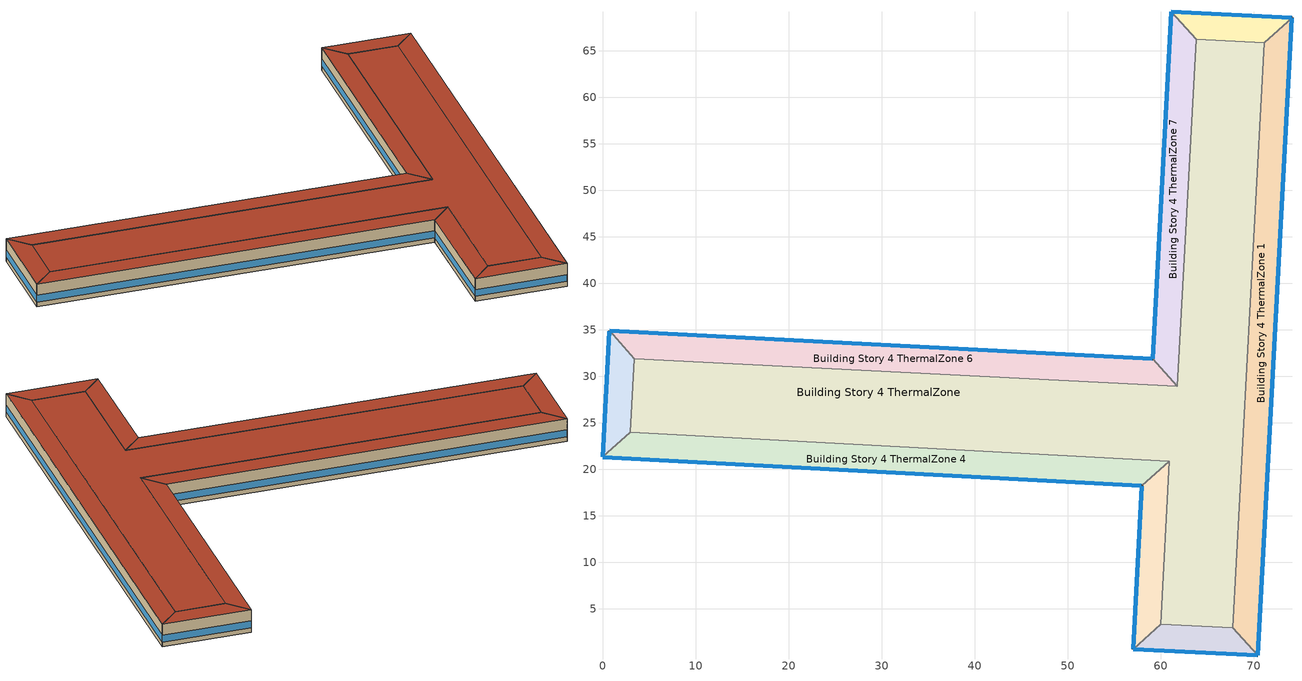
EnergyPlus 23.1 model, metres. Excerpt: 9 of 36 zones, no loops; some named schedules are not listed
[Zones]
Building Story 4 ThermalZone
 floor adiabatic (Typical Interior Ceiling): 71.13,65.85 67.74,2.97 59.99,3.35 60.92,20.89 2.98,23.99 3.43,31.9 61.79,28.9 63.8,66.22 z10.8
 wall adiabatic (Typical Interior Wall): 67.74,2.97 71.13,65.85 63.8,66.22 61.79,28.9 3.43,31.9 2.98,23.99 60.92,20.89 59.99,3.35 67.74,2.97 z10.8:14.4
 roof outside (Typical IEAD Roof - Highly Reflective R-25.64): 63.8,66.22 61.79,28.9 3.43,31.9 2.98,23.99 60.92,20.89 59.99,3.35 67.74,2.97 71.13,65.85 z14.4
Building Story 4 ThermalZone 1
 floor adiabatic (Typical Interior Ceiling): 74.1,68.52 70.42,0 67.74,2.97 71.13,65.85 z10.8
 wall outside (Typical Insulated Steel Framed Exterior Wall R-12.99): 70.42,0 74.1,68.52 z10.8:14.4
 wall adiabatic (Typical Interior Wall): 74.1,68.52 71.13,65.85 67.74,2.97 70.42,0 z10.8:14.4
 window (U 0.55 SHGC 0.25): 70.42,0.03 74.1,68.5 z11.56:12.64
 roof outside (Typical IEAD Roof - Highly Reflective R-25.64): 71.13,65.85 67.74,2.97 70.42,0 74.1,68.52 z14.4
Building Story 4 ThermalZone 2
 floor adiabatic (Typical Interior Ceiling): 70.42,0 57.02,0.67 59.99,3.35 67.74,2.97 z10.8
 wall outside (Typical Insulated Steel Framed Exterior Wall R-12.99): 57.02,0.67 70.42,0 z10.8:14.4
 wall adiabatic (Typical Interior Wall): 70.42,0 67.74,2.97 59.99,3.35 57.02,0.67 z10.8:14.4
 window (U 0.55 SHGC 0.25): 57.05,0.67 70.4,0 z11.56:12.65
 roof outside (Typical IEAD Roof - Highly Reflective R-25.64): 67.74,2.97 59.99,3.35 57.02,0.67 70.42,0 z14.4
Building Story 4 ThermalZone 3
 floor adiabatic (Typical Interior Ceiling): 57.02,0.67 57.94,18.21 60.92,20.89 59.99,3.35 z10.8
 wall outside (Typical Insulated Steel Framed Exterior Wall R-12.99): 57.94,18.21 57.02,0.67 z10.8:14.4
 wall adiabatic (Typical Interior Wall): 57.02,0.67 59.99,3.35 60.92,20.89 57.94,18.21 z10.8:14.4
 window (U 0.55 SHGC 0.25): 57.94,18.19 57.02,0.69 z11.56:12.65
 roof outside (Typical IEAD Roof - Highly Reflective R-25.64): 59.99,3.35 60.92,20.89 57.94,18.21 57.02,0.67 z14.4
Building Story 4 ThermalZone 4
 floor adiabatic (Typical Interior Ceiling): 57.94,18.21 0,21.32 2.98,23.99 60.92,20.89 z10.8
 wall outside (Typical Insulated Steel Framed Exterior Wall R-12.99): 0,21.32 57.94,18.21 z10.8:14.4
 wall adiabatic (Typical Interior Wall): 57.94,18.21 60.92,20.89 2.98,23.99 0,21.32 z10.8:14.4
 window (U 0.55 SHGC 0.25): 0.03,21.32 57.92,18.22 z11.56:12.64
 roof outside (Typical IEAD Roof - Highly Reflective R-25.64): 60.92,20.89 2.98,23.99 0,21.32 57.94,18.21 z14.4
Building Story 4 ThermalZone 5
 floor adiabatic (Typical Interior Ceiling): 0,21.32 0.75,34.87 3.43,31.9 2.98,23.99 z10.8
 wall outside (Typical Insulated Steel Framed Exterior Wall R-12.99): 0.75,34.87 0,21.32 z10.8:14.4
 wall adiabatic (Typical Interior Wall): 0,21.32 2.98,23.99 3.43,31.9 0.75,34.87 z10.8:14.4
 window (U 0.55 SHGC 0.25): 0.75,34.85 0,21.35 z11.56:12.65
 roof outside (Typical IEAD Roof - Highly Reflective R-25.64): 2.98,23.99 3.43,31.9 0.75,34.87 0,21.32 z14.4
Building Story 4 ThermalZone 6
 floor adiabatic (Typical Interior Ceiling): 0.75,34.87 59.12,31.87 61.79,28.9 3.43,31.9 z10.8
 wall outside (Typical Insulated Steel Framed Exterior Wall R-12.99): 59.12,31.87 0.75,34.87 z10.8:14.4
 wall adiabatic (Typical Interior Wall): 0.75,34.87 3.43,31.9 61.79,28.9 59.12,31.87 z10.8:14.4
 window (U 0.55 SHGC 0.25): 59.09,31.88 0.78,34.87 z11.56:12.64
 roof outside (Typical IEAD Roof - Highly Reflective R-25.64): 3.43,31.9 61.79,28.9 59.12,31.87 0.75,34.87 z14.4
Building Story 4 ThermalZone 7
 floor adiabatic (Typical Interior Ceiling): 59.12,31.87 61.13,69.19 63.8,66.22 61.79,28.9 z10.8
 wall outside (Typical Insulated Steel Framed Exterior Wall R-12.99): 61.13,69.19 59.12,31.87 z10.8:14.4
 wall adiabatic (Typical Interior Wall): 59.12,31.87 61.79,28.9 63.8,66.22 61.13,69.19 z10.8:14.4
 window (U 0.55 SHGC 0.25): 61.12,69.17 59.12,31.9 z11.56:12.64
 roof outside (Typical IEAD Roof - Highly Reflective R-25.64): 61.79,28.9 63.8,66.22 61.13,69.19 59.12,31.87 z14.4
Building Story 4 ThermalZone 8
 floor adiabatic (Typical Interior Ceiling): 61.13,69.19 74.1,68.52 71.13,65.85 63.8,66.22 z10.8
 wall outside (Typical Insulated Steel Framed Exterior Wall R-12.99): 74.1,68.52 61.13,69.19 z10.8:14.4
 wall adiabatic (Typical Interior Wall): 61.13,69.19 63.8,66.22 71.13,65.85 74.1,68.52 z10.8:14.4
 window (U 0.55 SHGC 0.25): 74.08,68.53 61.15,69.19 z11.56:12.65
 roof outside (Typical IEAD Roof - Highly Reflective R-25.64): 63.8,66.22 71.13,65.85 74.1,68.52 61.13,69.19 z14.4
[Building]
bld_24: Terrain=City
[Site:Location]
Jack Northrop Fld H_CA_USA: Latitude {deg}=41.3137; Longitude {deg}=-105.578; Time Zone {hr}=-8; Elevation {m}=21
[Site:GroundTemperature:FCfactorMethod]
18.8, 14.3, 13.6, 13.2, 13.3, 12.6, 15.3, 15.6, 17.7, 19.4, 19.7, 18.5
[Site:WaterMainsTemperature]
Calculation Method=Correlation; Annual Average Outdoor Air Temperature {C}=8.96667; Maximum Difference In Monthly Average Outdoor Air Temperatures {deltaC}=26.2
[SizingPeriod:DesignDay] Day of Month=21; Dry-Bulb Temperature Range Modifier Type=DefaultMultipliers; Humidity Condition Type=Wetbulb; Barometric Pressure {Pa}=98769; Rain Indicator=No; Snow Indicator=No; Daylight Saving Time Indicator=No; Begin Environment Reset Mode=FullResetAtBeginEnvironment
Name | Month | Day Type | Maximum Dry-Bulb Temperature {C} | Daily Dry-Bulb Temperature Range {deltaC} | Wetbulb or DewPoint at Maximum Dry-Bulb {C} | Wind Speed {m/s} | Wind Direction {deg} | Solar Model Indicator | ASHRAE Clear Sky Optical Depth for Beam Irradiance (taub) | ASHRAE Clear Sky Optical Depth for Diffuse Irradiance (taud) | Sky Clearness
Buffalo Niagara Intl Ap Ann Clg .4% Condns DB=>MWB 1 | 7 | SummerDesignDay | 30.3 | 9.3 | 21.8 | 5.7 | 240 | ASHRAETau | 0.462 | 2.001
Buffalo Niagara Intl Ap Ann Clg .4% Condns WB=>MDB 1 | 7 | SummerDesignDay | 27.8 | 9.3 | 23.8 | 5.7 | 240 | ASHRAETau | 0.462 | 2.001
Buffalo Niagara Intl Ap Ann Htg 99.6% Condns DB 1 | 1 | WinterDesignDay | -16.3 | 0 | -16.3 | 5.1 | 270 | ASHRAEClearSky |  |  | 0
[Material]
Name | Roughness | Thickness {m} | Conductivity {W/m-K} | Density {kg/m3} | Specific Heat {J/kg-K} | Thermal Absorptance | Solar Absorptance | Visible Absorptance
100mm Normalweight concrete floor | MediumRough | 0.1016 | 2.31045 | 2322 | 832.557 | 0.9 | 0.7 | 0.7
25mm Stucco | Smooth | 0.0254 | 0.72 | 1856 | 840 | 0.9 | 0.7 | 0.7
5/8 in. Gypsum Board | MediumSmooth | 0.0159 | 0.16 | 800 | 1090 | 0.9 | 0.7 | 0.7
G01 13mm gypsum board | Smooth | 0.0127 | 0.160031 | 800.001 | 1090.73 | 0.9 | 0.7 | 0.5
Metal Roof Surface | Smooth | 0.0008 | 45.28 | 7824 | 500 | 0.9 | 0.7 | 0.7
Roof Membrane - Highly Reflective | VeryRough | 0.0095 | 0.16 | 1121.29 | 1460 | 0.75 | 0.45 | 0.7
Std Wood 6inch 1; Std Wood 6inch 2 | MediumSmooth | 0.15 | 0.12 | 540 | 1210 | 0.9 | 0.7 | 0.7
[Material:NoMass] Roughness=Smooth; Thermal Absorptance=0.9; Solar Absorptance=0.7
Name | Thermal Resistance {m2-K/W} | Visible Absorptance
CP02 CARPET PAD | 0.21648 | 0.8
Typical Insulation R-10.81 | 1.90342 | 0.7
Typical Insulation R-24.52 | 4.31889 | 0.7
[WindowMaterial:Gas]
Gap_1_W_0_0032: Gas Type=Air; Thickness {m}=0.0032
[WindowMaterial:Glazing] Optical Data Type=SpectralAverage; Infrared Transmittance at Normal Incidence=0; Back Side Infrared Hemispherical Emissivity=0.84; Conductivity {W/m-K}=1; Dirt Correction Factor for Solar and Visible Transmittance=1; Solar Diffusing=No
Name | Thickness {m} | Solar Transmittance at Normal Incidence | Front Side Solar Reflectance at Normal Incidence | Back Side Solar Reflectance at Normal Incidence | Visible Transmittance at Normal Incidence | Front Side Visible Reflectance at Normal Incidence | Back Side Visible Reflectance at Normal Incidence | Front Side Infrared Hemispherical Emissivity
Glass_2022F_LayerAvg | 0.0039 | 0.355897 | 0.394095 | 0.265645 | 0.677694 | 0.042734 | 0.05547 | 0.046
Glass_2175_LayerAvg | 0.0086 | 0.167758 | 0.217606 | 0.437978 | 0.416044 | 0.078729 | 0.10654 | 0.84
[Construction]
InteriorFurnishings 1: Std Wood 6inch 1
InteriorFurnishings 2: Std Wood 6inch 2
Typical IEAD Roof - Highly Reflective R-25.64: Roof Membrane - Highly Reflective, Typical Insulation R-24.52, Metal Roof Surface
Typical Insulated Steel Framed Exterior Wall R-12.99: 25mm Stucco, 5/8 in. Gypsum Board, Typical Insulation R-10.81, 5/8 in. Gypsum Board
Typical Interior Ceiling: CP02 CARPET PAD, 100mm Normalweight concrete floor
Typical Interior Wall: G01 13mm gypsum board, G01 13mm gypsum board
U 0.55 SHGC 0.25: Glass_2175_LayerAvg, Gap_1_W_0_0032, Glass_2022F_LayerAvg
[Zone] Multiplier=1; Part of Total Floor Area=Yes
Building Story 4 ThermalZone; Building Story 4 ThermalZone 1; Building Story 4 ThermalZone 2; Building Story 4 ThermalZone 3; Building Story 4 ThermalZone 4; Building Story 4 ThermalZone 5; Building Story 4 ThermalZone 6; Building Story 4 ThermalZone 7; Building Story 4 ThermalZone 8
[Space] Space Type=Story Top Blended Space Type
Name | Zone
Building Story 4 Space | Building Story 4 ThermalZone
Building Story 4 Space 1 | Building Story 4 ThermalZone 1
Building Story 4 Space 2 | Building Story 4 ThermalZone 2
Building Story 4 Space 3 | Building Story 4 ThermalZone 3
Building Story 4 Space 4 | Building Story 4 ThermalZone 4
Building Story 4 Space 5 | Building Story 4 ThermalZone 5
Building Story 4 Space 6 | Building Story 4 ThermalZone 6
Building Story 4 Space 7 | Building Story 4 ThermalZone 7
Building Story 4 Space 8 | Building Story 4 ThermalZone 8
[SpaceList]
Story Top Blended Space Type: Building Story 4 Space 4, Building Story 4 Space, Building Story 4 Space 1, Building Story 4 Space 2, Building Story 4 Space 6, Building Story 4 Space 7, Building Story 4 Space 8, Building Story 4 Space 3, Building Story 4 Space 5
[InternalMass]
Name | Construction | Zone or ZoneList | Space or SpaceList | Surface Area {m2}
Building Story 4 Space 4 Office WholeBuilding - Lg Office A  - Story Top Mass; Building Story 4 Space 4 Office WholeBuilding - Lg Office C  - Story Top Mass | InteriorFurnishings 1 | Building Story 4 ThermalZone 4 | Building Story 4 Space 4 | 36.5251
Building Story 4 Space Office WholeBuilding - Lg Office A  - Story Top Mass; Building Story 4 Space Office WholeBuilding - Lg Office C  - Story Top Mass | InteriorFurnishings 1 | Building Story 4 ThermalZone | Building Story 4 Space | 208.414
Building Story 4 Space 1 Office WholeBuilding - Lg Office A  - Story Top Mass; Building Story 4 Space 1 Office WholeBuilding - Lg Office C  - Story Top Mass | InteriorFurnishings 1 | Building Story 4 ThermalZone 1 | Building Story 4 Space 1 | 41.4422
Building Story 4 Space 2 Office WholeBuilding - Lg Office A  - Story Top Mass; Building Story 4 Space 2 Office WholeBuilding - Lg Office C  - Story Top Mass | InteriorFurnishings 1 | Building Story 4 ThermalZone 2 | Building Story 4 Space 2 | 6.66757
Building Story 4 Space 6 Office WholeBuilding - Lg Office A  - Story Top Mass; Building Story 4 Space 6 Office WholeBuilding - Lg Office C  - Story Top Mass | InteriorFurnishings 1 | Building Story 4 ThermalZone 6 | Building Story 4 Space 6 | 36.8576
Building Story 4 Space 7 Office WholeBuilding - Lg Office A  - Story Top Mass; Building Story 4 Space 7 Office WholeBuilding - Lg Office C  - Story Top Mass | InteriorFurnishings 1 | Building Story 4 ThermalZone 7 | Building Story 4 Space 7 | 23.558
Building Story 4 Space 8 Office WholeBuilding - Lg Office A  - Story Top Mass; Building Story 4 Space 8 Office WholeBuilding - Lg Office C  - Story Top Mass | InteriorFurnishings 1 | Building Story 4 ThermalZone 8 | Building Story 4 Space 8 | 6.40173
Building Story 4 Space 3 Office WholeBuilding - Lg Office A  - Story Top Mass; Building Story 4 Space 3 Office WholeBuilding - Lg Office C  - Story Top Mass | InteriorFurnishings 1 | Building Story 4 ThermalZone 3 | Building Story 4 Space 3 | 11.0555
Building Story 4 Space 5 Office WholeBuilding - Lg Office A  - Story Top Mass; Building Story 4 Space 5 Office WholeBuilding - Lg Office C  - Story Top Mass | InteriorFurnishings 1 | Building Story 4 ThermalZone 5 | Building Story 4 Space 5 | 6.76804
Building Story 4 Space 4 Office WholeBuilding - Lg Office A end_a - Story Top Mass; Building Story 4 Space 4 Office WholeBuilding - Lg Office A end_b - Story Top Mass; Building Story 4 Space 4 Office WholeBuilding - Lg Office C end_a - Story Top Mass; Building Story 4 Space 4 Office WholeBuilding - Lg Office C end_b - Story Top Mass | InteriorFurnishings 1 | Building Story 4 ThermalZone 4 | Building Story 4 Space 4 | 4.04296
Building Story 4 Space Office WholeBuilding - Lg Office A end_a - Story Top Mass; Building Story 4 Space Office WholeBuilding - Lg Office A end_b - Story Top Mass; Building Story 4 Space Office WholeBuilding - Lg Office C end_a - Story Top Mass; Building Story 4 Space Office WholeBuilding - Lg Office C end_b - Story Top Mass | InteriorFurnishings 1 | Building Story 4 ThermalZone | Building Story 4 Space | 23.0693
Building Story 4 Space 1 Office WholeBuilding - Lg Office A end_a - Story Top Mass; Building Story 4 Space 1 Office WholeBuilding - Lg Office A end_b - Story Top Mass; Building Story 4 Space 1 Office WholeBuilding - Lg Office C end_a - Story Top Mass; Building Story 4 Space 1 Office WholeBuilding - Lg Office C end_b - Story Top Mass | InteriorFurnishings 1 | Building Story 4 ThermalZone 1 | Building Story 4 Space 1 | 4.58723
Building Story 4 Space 2 Office WholeBuilding - Lg Office A end_a - Story Top Mass; Building Story 4 Space 2 Office WholeBuilding - Lg Office A end_b - Story Top Mass; Building Story 4 Space 2 Office WholeBuilding - Lg Office C end_a - Story Top Mass; Building Story 4 Space 2 Office WholeBuilding - Lg Office C end_b - Story Top Mass | InteriorFurnishings 1 | Building Story 4 ThermalZone 2 | Building Story 4 Space 2 | 0.738032
Building Story 4 Space 6 Office WholeBuilding - Lg Office A end_a - Story Top Mass; Building Story 4 Space 6 Office WholeBuilding - Lg Office A end_b - Story Top Mass; Building Story 4 Space 6 Office WholeBuilding - Lg Office C end_a - Story Top Mass; Building Story 4 Space 6 Office WholeBuilding - Lg Office C end_b - Story Top Mass | InteriorFurnishings 1 | Building Story 4 ThermalZone 6 | Building Story 4 Space 6 | 4.07976
Building Story 4 Space 7 Office WholeBuilding - Lg Office A end_a - Story Top Mass; Building Story 4 Space 7 Office WholeBuilding - Lg Office A end_b - Story Top Mass; Building Story 4 Space 7 Office WholeBuilding - Lg Office C end_a - Story Top Mass; Building Story 4 Space 7 Office WholeBuilding - Lg Office C end_b - Story Top Mass | InteriorFurnishings 1 | Building Story 4 ThermalZone 7 | Building Story 4 Space 7 | 2.60763
Building Story 4 Space 8 Office WholeBuilding - Lg Office A end_a - Story Top Mass; Building Story 4 Space 8 Office WholeBuilding - Lg Office A end_b - Story Top Mass; Building Story 4 Space 8 Office WholeBuilding - Lg Office C end_a - Story Top Mass; Building Story 4 Space 8 Office WholeBuilding - Lg Office C end_b - Story Top Mass | InteriorFurnishings 1 | Building Story 4 ThermalZone 8 | Building Story 4 Space 8 | 0.708606
Building Story 4 Space 3 Office WholeBuilding - Lg Office A end_a - Story Top Mass; Building Story 4 Space 3 Office WholeBuilding - Lg Office A end_b - Story Top Mass; Building Story 4 Space 3 Office WholeBuilding - Lg Office C end_a - Story Top Mass; Building Story 4 Space 3 Office WholeBuilding - Lg Office C end_b - Story Top Mass | InteriorFurnishings 1 | Building Story 4 ThermalZone 3 | Building Story 4 Space 3 | 1.22373
Building Story 4 Space 5 Office WholeBuilding - Lg Office A end_a - Story Top Mass; Building Story 4 Space 5 Office WholeBuilding - Lg Office A end_b - Story Top Mass; Building Story 4 Space 5 Office WholeBuilding - Lg Office C end_a - Story Top Mass; Building Story 4 Space 5 Office WholeBuilding - Lg Office C end_b - Story Top Mass | InteriorFurnishings 1 | Building Story 4 ThermalZone 5 | Building Story 4 Space 5 | 0.749153
Building Story 4 Space 4 Office WholeBuilding - Lg Office B  - Story Top Mass | InteriorFurnishings 1 | Building Story 4 ThermalZone 4 | Building Story 4 Space 4 | 195.635
Building Story 4 Space Office WholeBuilding - Lg Office B  - Story Top Mass | InteriorFurnishings 1 | Building Story 4 ThermalZone | Building Story 4 Space | 1116.3
Building Story 4 Space 1 Office WholeBuilding - Lg Office B  - Story Top Mass | InteriorFurnishings 1 | Building Story 4 ThermalZone 1 | Building Story 4 Space 1 | 221.972
Building Story 4 Space 2 Office WholeBuilding - Lg Office B  - Story Top Mass | InteriorFurnishings 1 | Building Story 4 ThermalZone 2 | Building Story 4 Space 2 | 35.7126
Building Story 4 Space 6 Office WholeBuilding - Lg Office B  - Story Top Mass | InteriorFurnishings 1 | Building Story 4 ThermalZone 6 | Building Story 4 Space 6 | 197.416
Building Story 4 Space 7 Office WholeBuilding - Lg Office B  - Story Top Mass | InteriorFurnishings 1 | Building Story 4 ThermalZone 7 | Building Story 4 Space 7 | 126.181
Building Story 4 Space 8 Office WholeBuilding - Lg Office B  - Story Top Mass | InteriorFurnishings 1 | Building Story 4 ThermalZone 8 | Building Story 4 Space 8 | 34.2888
Building Story 4 Space 3 Office WholeBuilding - Lg Office B  - Story Top Mass | InteriorFurnishings 1 | Building Story 4 ThermalZone 3 | Building Story 4 Space 3 | 59.2149
Building Story 4 Space 5 Office WholeBuilding - Lg Office B  - Story Top Mass | InteriorFurnishings 1 | Building Story 4 ThermalZone 5 | Building Story 4 Space 5 | 36.2508
Building Story 4 Space 4 Office WholeBuilding - Lg Office B end_a - Story Top Mass; Building Story 4 Space 4 Office WholeBuilding - Lg Office B end_b - Story Top Mass | InteriorFurnishings 1 | Building Story 4 ThermalZone 4 | Building Story 4 Space 4 | 21.6548
Building Story 4 Space Office WholeBuilding - Lg Office B end_a - Story Top Mass; Building Story 4 Space Office WholeBuilding - Lg Office B end_b - Story Top Mass | InteriorFurnishings 1 | Building Story 4 ThermalZone | Building Story 4 Space | 123.563
Building Story 4 Space 1 Office WholeBuilding - Lg Office B end_a - Story Top Mass; Building Story 4 Space 1 Office WholeBuilding - Lg Office B end_b - Story Top Mass | InteriorFurnishings 1 | Building Story 4 ThermalZone 1 | Building Story 4 Space 1 | 24.57
Building Story 4 Space 2 Office WholeBuilding - Lg Office B end_a - Story Top Mass; Building Story 4 Space 2 Office WholeBuilding - Lg Office B end_b - Story Top Mass | InteriorFurnishings 1 | Building Story 4 ThermalZone 2 | Building Story 4 Space 2 | 3.95302
Building Story 4 Space 6 Office WholeBuilding - Lg Office B end_a - Story Top Mass; Building Story 4 Space 6 Office WholeBuilding - Lg Office B end_b - Story Top Mass | InteriorFurnishings 1 | Building Story 4 ThermalZone 6 | Building Story 4 Space 6 | 21.8519
Building Story 4 Space 7 Office WholeBuilding - Lg Office B end_a - Story Top Mass; Building Story 4 Space 7 Office WholeBuilding - Lg Office B end_b - Story Top Mass | InteriorFurnishings 1 | Building Story 4 ThermalZone 7 | Building Story 4 Space 7 | 13.9669
Building Story 4 Space 8 Office WholeBuilding - Lg Office B end_a - Story Top Mass; Building Story 4 Space 8 Office WholeBuilding - Lg Office B end_b - Story Top Mass | InteriorFurnishings 1 | Building Story 4 ThermalZone 8 | Building Story 4 Space 8 | 3.79542
Building Story 4 Space 3 Office WholeBuilding - Lg Office B end_a - Story Top Mass; Building Story 4 Space 3 Office WholeBuilding - Lg Office B end_b - Story Top Mass | InteriorFurnishings 1 | Building Story 4 ThermalZone 3 | Building Story 4 Space 3 | 6.55448
Building Story 4 Space 5 Office WholeBuilding - Lg Office B end_a - Story Top Mass; Building Story 4 Space 5 Office WholeBuilding - Lg Office B end_b - Story Top Mass | InteriorFurnishings 1 | Building Story 4 ThermalZone 5 | Building Story 4 Space 5 | 4.01259
Building Story 4 Space Mass | InteriorFurnishings 2 | Building Story 4 ThermalZone | Building Story 4 Space | 1872.53
Building Story 4 Space 1 Mass | InteriorFurnishings 2 | Building Story 4 ThermalZone 1 | Building Story 4 Space 1 | 372.345
Building Story 4 Space 2 Mass | InteriorFurnishings 2 | Building Story 4 ThermalZone 2 | Building Story 4 Space 2 | 59.906
Building Story 4 Space 3 Mass | InteriorFurnishings 2 | Building Story 4 ThermalZone 3 | Building Story 4 Space 3 | 99.3297
Building Story 4 Space 4 Mass | InteriorFurnishings 2 | Building Story 4 ThermalZone 4 | Building Story 4 Space 4 | 328.166
Building Story 4 Space 5 Mass | InteriorFurnishings 2 | Building Story 4 ThermalZone 5 | Building Story 4 Space 5 | 60.8087
Building Story 4 Space 6 Mass | InteriorFurnishings 2 | Building Story 4 ThermalZone 6 | Building Story 4 Space 6 | 331.154
Building Story 4 Space 7 Mass | InteriorFurnishings 2 | Building Story 4 ThermalZone 7 | Building Story 4 Space 7 | 211.661
Building Story 4 Space 8 Mass | InteriorFurnishings 2 | Building Story 4 ThermalZone 8 | Building Story 4 Space 8 | 57.5175
[Lights]
Office WholeBuilding - Lg Office Lights 2: Zone or ZoneList or Space or SpaceList=Story Top Blended Space Type; Schedule=OfficeLarge BLDG_LIGHT_SCH_2013; Design Level Calculation Method=Watts/Area; Watts per Zone Floor Area {W/m2}=8.82641; Return Air Fraction=0; Fraction Radiant=0.7; Fraction Visible=0.2; Fraction Replaceable=1
[People]
Office WholeBuilding - Lg Office People 2: Zone or ZoneList or Space or SpaceList=Story Top Blended Space Type; Number of People Schedule=OfficeLarge BLDG_OCC_SCH; Number of People Calculation Method=People/Area; People per Floor Area {person/m2}=0.0538196; Fraction Radiant=0.3; Activity Level Schedule=OfficeLarge ACTIVITY_SCH; Enable ASHRAE 55 Comfort Warnings=Yes; Mean Radiant Temperature Calculation Type=ZoneAveraged; Work Efficiency Schedule=Work Efficiency Schedule; Clothing Insulation Schedule=Clothing Schedule; Air Velocity Schedule=Air Velocity Schedule; Thermal Comfort Model 1 Type=Fanger
[ElectricEquipment]
Office WholeBuilding - Lg Office Elec Equip 2: Zone or ZoneList or Space or SpaceList=Story Top Blended Space Type; Schedule=OfficeLarge BLDG_EQUIP_SCH; Design Level Calculation Method=Watts/Area; Watts per Zone Floor Area {W/m2}=8.07007; Fraction Latent=0; Fraction Radiant=0.5; Fraction Lost=0
[ZoneInfiltration:DesignFlowRate] Zone or ZoneList or Space or SpaceList=Story Top Blended Space Type; Schedule=Always On Discrete; Design Flow Rate Calculation Method=Flow/ExteriorArea; Constant Term Coefficient=0; Temperature Term Coefficient=0; Velocity Term Coefficient=0.224; Velocity Squared Term Coefficient=0
Name | Flow Rate per Exterior Surface Area {m3/s-m2}
Office WholeBuilding - Lg Office A  - Story Top Infiltration; Office WholeBuilding - Lg Office C  - Story Top Infiltration | 3.24575e-05
Office WholeBuilding - Lg Office A end_a - Story Top Infiltration; Office WholeBuilding - Lg Office A end_b - Story Top Infiltration; Office WholeBuilding - Lg Office C end_a - Story Top Infiltration; Office WholeBuilding - Lg Office C end_b - Story Top Infiltration | 7.18543e-06
Office WholeBuilding - Lg Office B end_a - Story Top Infiltration; Office WholeBuilding - Lg Office B end_b - Story Top Infiltration | 1.92432e-05
[Daylighting:Controls] Lighting Control Type=Stepped; Minimum Input Power Fraction for Continuous or ContinuousOff Dimming Control=0.3; Minimum Light Output Fraction for Continuous or ContinuousOff Dimming Control=0.2; Number of Stepped Control Steps=3; Probability Lighting will be Reset When Needed in Manual Stepped Control=1; Glare Calculation Azimuth Angle of View Direction Clockwise from Zone y-Axis {deg}=-0; Maximum Allowable Discomfort Glare Index=22; Illuminance Setpoint at Reference Point 1 {lux}=377
Name | Zone or Space | Glare Calculation Daylighting Reference Point | Daylighting Reference Point 1 | Fraction of Lights Controlled by Reference Point 1 | Daylighting Reference Point 2 | Fraction of Lights Controlled by Reference Point 2 | Illuminance Setpoint at Reference Point 2 {lux}
Building Story 4 ThermalZone 1 DaylightingControls | Building Story 4 ThermalZone 1 | Building Story 4 Space 1 Daylt Sensor 1 | Building Story 4 Space 1 Daylt Sensor 1 | 0.449 | Building Story 4 Space 1 Daylt Sensor 2 | 0.108 | 377
Building Story 4 ThermalZone 2 DaylightingControls | Building Story 4 ThermalZone 2 | Building Story 4 Space 2 Daylt Sensor 1 | Building Story 4 Space 2 Daylt Sensor 1 | 0.485
Building Story 4 ThermalZone 3 DaylightingControls | Building Story 4 ThermalZone 3 | Building Story 4 Space 3 Daylt Sensor 1 | Building Story 4 Space 3 Daylt Sensor 1 | 0.438 | Building Story 4 Space 3 Daylt Sensor 2 | 0.102 | 377
Building Story 4 ThermalZone 4 DaylightingControls | Building Story 4 ThermalZone 4 | Building Story 4 Space 4 Daylt Sensor 1 | Building Story 4 Space 4 Daylt Sensor 1 | 0.441 | Building Story 4 Space 4 Daylt Sensor 2 | 0.109 | 377
Building Story 4 ThermalZone 5 DaylightingControls | Building Story 4 ThermalZone 5 | Building Story 4 Space 5 Daylt Sensor 1 | Building Story 4 Space 5 Daylt Sensor 1 | 0.484
Building Story 4 ThermalZone 6 DaylightingControls | Building Story 4 ThermalZone 6 | Building Story 4 Space 6 Daylt Sensor 1 | Building Story 4 Space 6 Daylt Sensor 1 | 0.44 | Building Story 4 Space 6 Daylt Sensor 2 | 0.109 | 377
Building Story 4 ThermalZone 7 DaylightingControls | Building Story 4 ThermalZone 7 | Building Story 4 Space 7 Daylt Sensor 1 | Building Story 4 Space 7 Daylt Sensor 1 | 0.44 | Building Story 4 Space 7 Daylt Sensor 2 | 0.107 | 377
Building Story 4 ThermalZone 8 DaylightingControls | Building Story 4 ThermalZone 8 | Building Story 4 Space 8 Daylt Sensor 1 | Building Story 4 Space 8 Daylt Sensor 1 | 0.487
[AvailabilityManager:NightCycle] Applicability Schedule=Always On Discrete; Control Type=CycleOnAny; Thermostat Tolerance {deltaC}=1.9999; Cycling Run Time Control Type=Thermostat; Cycling Run Time {s}=1800
Name | Fan Schedule
Availability Manager Night Cycle 1 | 9 Zone PVAV Occ Sch
Availability Manager Night Cycle 2 | 9 Zone PVAV 1 Occ Sch
Availability Manager Night Cycle 3 | 9 Zone PVAV 2 Occ Sch
Availability Manager Night Cycle 4 | 9 Zone PVAV 3 Occ Sch
[AvailabilityManager:Scheduled] Schedule=Always On Discrete
9 Zone PVAV OA System Availability Manager; 9 Zone PVAV 1 OA System Availability Manager; 9 Zone PVAV 2 OA System Availability Manager; 9 Zone PVAV 3 OA System Availability Manager
[Exterior:Lights] Control Option=AstronomicalClock
Name | Schedule | Design Level {W}
Building Facades | Schedule Ruleset 1 | 827.569
Main Entries | Schedule Ruleset 2 | 350.654
Other Doors | Schedule Ruleset 2 | 331.66
Parking Areas and Drives | Schedule Ruleset 2 | 6977.51
[EnergyManagementSystem:Sensor]
Name | Output:Variable or Output:Meter Index Key | Output:Variable or Output:Meter
Ele_Sen | Whole Building | Facility Total Purchased Electricity Energy
Fut_Sen | NYSTc 2030 Future Hourly Emissions Sch | Schedule Value
His_Sen | New York 2019 Historical Hourly Emissions Sch | Schedule Value
Mains_Water_Temp_Sen | Environment | Site Mains Water Temperature
OAT; OAT_1; OAT_2; OAT_3 | Environment | Site Outdoor Air Drybulb Temperature
[EnergyManagementSystem:Actuator] Actuated Component Control Type=Schedule Value
Name | Actuated Component Unique | Actuated Component Type
Mains_Water_Temp_Act | Mains Water Temperature | Schedule:Constant
SYS9ZonePVAV1ClgSch0; SYS9ZonePVAVClgSch0 | SchoolSecondary CLGSETP_SCH_NO_SETBACK | Schedule:Year
SYS9ZonePVAV1HtgSch0 | SchoolSecondary HTGSETP_SCH_YES_OPTIMUM | Schedule:Year
SYS9ZonePVAV2ClgSch0; SYS9ZonePVAV3ClgSch0 | OfficeLarge CLGSETP_SCH_NO_SETBACK | Schedule:Year
SYS9ZonePVAV2HtgSch0; SYS9ZonePVAV3HtgSch0 | OfficeLarge HTGSETP_SCH_YES_OPTIMUM | Schedule:Year
SYS9ZonePVAVHtgSch0 | SchoolSecondary HTGSETP_SCH_PSZ_AC | Schedule:Year
[EnergyManagementSystem:Program]
Emissions_Calc_Prgm: SET fut_hr_val = Fut_Sen; SET his_hr_val = His_Sen; SET fut_yr_val = 92; SET his_yr_val = 583; SET elec = Ele_Sen; SET conv = 1000000 * 60 * 60; SET conv_kg_mt = 0.001; SET fut_hr = (fut_hr_val * elec / conv) * conv_kg_mt; SET his_hr = (his_hr_val * elec / conv) * conv_kg_mt; SET fut_yr = (fut_yr_val * elec / conv) * conv_kg_mt; SET his_yr = (his_yr_val * elec / conv) * conv_kg_mt; SET fut_hr_intensity = fut_hr * 1000 / 73053.58754047747; SET his_hr_intensity = his_hr * 1000 / 73053.58754047747; SET fut_yr_intensity = fut_yr * 1000 / 73053.58754047747; SET his_yr_intensity = his_yr * 1000 / 73053.58754047747
Mains_Water_Prg: SET Mains_Water_Temp_Act = Mains_Water_Temp_Sen
SYS9ZonePVAV1OptimumStartProg0: IF DaylightSavings==0 && DayOfWeek>1 && Hour==5 && OAT_1<23.9 && OAT_1>1.7; SET SYS9ZonePVAV1ClgSch0 = 29.4; SET SYS9ZonePVAV1HtgSch0 = 15.6; ELSEIF DaylightSavings==0 && DayOfWeek==1 && Hour==7 && OAT_1<23.9 && OAT_1>1.7; SET SYS9ZonePVAV1ClgSch0 = 29.4; SET SYS9ZonePVAV1HtgSch0 = 15.6; ELSEIF DaylightSavings==1 && DayOfWeek>1 && Hour==4 && OAT_1<23.9 && OAT_1>1.7; SET SYS9ZonePVAV1ClgSch0 = 29.4; SET SYS9ZonePVAV1HtgSch0 = 15.6; ELSEIF DaylightSavings==1 && DayOfWeek==1 && Hour==6 && OAT_1<23.9 && OAT_1>1.7; SET SYS9ZonePVAV1ClgSch0 = 29.4; SET SYS9ZonePVAV1HtgSch0 = 15.6; ELSE; SET SYS9ZonePVAV1ClgSch0 = NULL; SET SYS9ZonePVAV1HtgSch0 = NULL; ENDIF
SYS9ZonePVAV2OptimumStartProg0: IF DaylightSavings==0 && DayOfWeek>1 && Hour==5 && OAT_2<23.9 && OAT_2>1.7; SET SYS9ZonePVAV2ClgSch0 = 29.4; SET SYS9ZonePVAV2HtgSch0 = 15.6; ELSEIF DaylightSavings==0 && DayOfWeek==1 && Hour==7 && OAT_2<23.9 && OAT_2>1.7; SET SYS9ZonePVAV2ClgSch0 = 29.4; SET SYS9ZonePVAV2HtgSch0 = 15.6; ELSEIF DaylightSavings==1 && DayOfWeek>1 && Hour==4 && OAT_2<23.9 && OAT_2>1.7; SET SYS9ZonePVAV2ClgSch0 = 29.4; SET SYS9ZonePVAV2HtgSch0 = 15.6; ELSEIF DaylightSavings==1 && DayOfWeek==1 && Hour==6 && OAT_2<23.9 && OAT_2>1.7; SET SYS9ZonePVAV2ClgSch0 = 29.4; SET SYS9ZonePVAV2HtgSch0 = 15.6; ELSE; SET SYS9ZonePVAV2ClgSch0 = NULL; SET SYS9ZonePVAV2HtgSch0 = NULL; ENDIF
SYS9ZonePVAV3OptimumStartProg0: IF DaylightSavings==0 && DayOfWeek>1 && Hour==5 && OAT_3<23.9 && OAT_3>1.7; SET SYS9ZonePVAV3ClgSch0 = 29.4; SET SYS9ZonePVAV3HtgSch0 = 15.6; ELSEIF DaylightSavings==0 && DayOfWeek==1 && Hour==7 && OAT_3<23.9 && OAT_3>1.7; SET SYS9ZonePVAV3ClgSch0 = 29.4; SET SYS9ZonePVAV3HtgSch0 = 15.6; ELSEIF DaylightSavings==1 && DayOfWeek>1 && Hour==4 && OAT_3<23.9 && OAT_3>1.7; SET SYS9ZonePVAV3ClgSch0 = 29.4; SET SYS9ZonePVAV3HtgSch0 = 15.6; ELSEIF DaylightSavings==1 && DayOfWeek==1 && Hour==6 && OAT_3<23.9 && OAT_3>1.7; SET SYS9ZonePVAV3ClgSch0 = 29.4; SET SYS9ZonePVAV3HtgSch0 = 15.6; ELSE; SET SYS9ZonePVAV3ClgSch0 = NULL; SET SYS9ZonePVAV3HtgSch0 = NULL; ENDIF
SYS9ZonePVAVOptimumStartProg0: IF DaylightSavings==0 && DayOfWeek>1 && Hour==5 && OAT<23.9 && OAT>1.7; SET SYS9ZonePVAVClgSch0 = 29.4; SET SYS9ZonePVAVHtgSch0 = 15.6; ELSEIF DaylightSavings==0 && DayOfWeek==1 && Hour==7 && OAT<23.9 && OAT>1.7; SET SYS9ZonePVAVClgSch0 = 29.4; SET SYS9ZonePVAVHtgSch0 = 15.6; ELSEIF DaylightSavings==1 && DayOfWeek>1 && Hour==4 && OAT<23.9 && OAT>1.7; SET SYS9ZonePVAVClgSch0 = 29.4; SET SYS9ZonePVAVHtgSch0 = 15.6; ELSEIF DaylightSavings==1 && DayOfWeek==1 && Hour==6 && OAT<23.9 && OAT>1.7; SET SYS9ZonePVAVClgSch0 = 29.4; SET SYS9ZonePVAVHtgSch0 = 15.6; ELSE; SET SYS9ZonePVAVClgSch0 = NULL; SET SYS9ZonePVAVHtgSch0 = NULL; ENDIF
[EnergyManagementSystem:ProgramCallingManager]
Emissions Calc Prgm: EndOfSystemTimestepBeforeHVACReporting; Emissions_Calc_Prgm
Mains_Water_Prg_Mgr: BeginTimestepBeforePredictor; Mains_Water_Prg
SYS9ZonePVAV1OptimumStartCallingManager0: BeginTimestepBeforePredictor; SYS9ZonePVAV1OptimumStartProg0
SYS9ZonePVAV2OptimumStartCallingManager0: BeginTimestepBeforePredictor; SYS9ZonePVAV2OptimumStartProg0
SYS9ZonePVAV3OptimumStartCallingManager0: BeginTimestepBeforePredictor; SYS9ZonePVAV3OptimumStartProg0
SYS9ZonePVAVOptimumStartCallingManager0: BeginTimestepBeforePredictor; SYS9ZonePVAVOptimumStartProg0
[EnergyManagementSystem:OutputVariable] Type of Data in Variable=Summed; Update Frequency=SystemTimestep; EMS Program or Subroutine=Emissions_Calc_Prgm
Name | EMS Variable | Units
Future_Annual_Electricity_Emissions | fut_yr | mt
Future_Annual_Electricity_Emissions_Intensity | fut_yr_intensity | kg/ft2
Future_Hourly_Electricity_Emissions | fut_hr | mt
Future_Hourly_Electricity_Emissions_Intensity | fut_hr_intensity | kg/ft2
Historical_Annual_Electricity_Emissions | his_yr | mt
Historical_Annual_Electricity_Emissions_Intensity | his_yr_intensity | kg/ft2
Historical_Hourly_Electricity_Emissions | his_hr | mt
Historical_Hourly_Electricity_Emissions_Intensity | his_hr_intensity | kg/ft2
[Schedule:Day:Interval]
OfficeLarge BLDG_LIGHT_SCH_2013 Wkdy Day: No, 05:00, 0.05, 06:00, 0.1, 07:00, 0.0905601, 08:00, 0.27168, 17:00, 0.815041, 18:00, 0.452801, 20:00, 0.27168, 22:00, 0.18112, 23:00, 0.0905601, 24:00, 0.0452801
OfficeLarge BLDG_LIGHT_SCH_2013 Sat Day: No, 06:00, 0.05, 08:00, 0.0905601, 12:00, 0.27168, 17:00, 0.13584, 19:00, 0.0452801, 24:00, 0.05
OfficeLarge BLDG_LIGHT_SCH_2013 Default: No, 05:00, 0.05, 18:00, 0.0452801, 24:00, 0.05
OfficeLarge BLDG_LIGHT_SCH_2013 Summer Design Day; Clothing Schedule Default Winter Clothes; OfficeLarge BLDG_EQUIP_SCH Summer Design Day: No, 24:00, 1
OfficeLarge BLDG_LIGHT_SCH_2013 Winter Design Day; Work Efficiency Schedule Default; OfficeLarge BLDG_OCC_SCH Winter Design Day; OfficeLarge BLDG_EQUIP_SCH Winter Design Day: No, 24:00, 0
Air Velocity Schedule Default: No, 24:00, 0.2
OfficeLarge BLDG_OCC_SCH Wkdy Day: No, 06:00, 0, 07:00, 0.1, 08:00, 0.2, 12:00, 0.95, 13:00, 0.5, 17:00, 0.95, 18:00, 0.3, 22:00, 0.1, 24:00, 0.05
OfficeLarge BLDG_OCC_SCH Sat Day: No, 06:00, 0, 08:00, 0.1, 12:00, 0.3, 17:00, 0.1, 19:00, 0.05, 24:00, 0
OfficeLarge BLDG_OCC_SCH Default: No, 06:00, 0, 18:00, 0.05, 24:00, 0
OfficeLarge BLDG_OCC_SCH Summer Design Day: No, 06:00, 0, 22:00, 1, 24:00, 0.05
OfficeLarge ACTIVITY_SCH Default; OfficeLarge ACTIVITY_SCH Summer Design Day; OfficeLarge ACTIVITY_SCH Winter Design Day: No, 24:00, 120
OfficeLarge BLDG_EQUIP_SCH Wkdy Day: No, 08:00, 0.4, 12:00, 0.9, 13:00, 0.8, 17:00, 0.9, 18:00, 0.5, 24:00, 0.4
OfficeLarge BLDG_EQUIP_SCH Sat Day: No, 06:00, 0.3, 08:00, 0.4, 12:00, 0.5, 17:00, 0.35, 24:00, 0.3
OfficeLarge BLDG_EQUIP_SCH Default: No, 24:00, 0.3
Schedule Day 103: No, 06:00, 0, 24:00, 1
Schedule Day 104: No, 06:00, 0.7, 24:00, 1
[Schedule:Week:Daily]
OfficeLarge BLDG_LIGHT_SCH_2013 Week Rule - Jan1-Jan3: OfficeLarge BLDG_LIGHT_SCH_2013 Wkdy Day, OfficeLarge BLDG_LIGHT_SCH_2013 Wkdy Day, OfficeLarge BLDG_LIGHT_SCH_2013 Wkdy Day, OfficeLarge BLDG_LIGHT_SCH_2013 Wkdy Day, OfficeLarge BLDG_LIGHT_SCH_2013 Wkdy Day, OfficeLarge BLDG_LIGHT_SCH_2013 Wkdy Day, OfficeLarge BLDG_LIGHT_SCH_2013 Sat Day, OfficeLarge BLDG_LIGHT_SCH_2013 Default, OfficeLarge BLDG_LIGHT_SCH_2013 Summer Design Day, OfficeLarge BLDG_LIGHT_SCH_2013 Winter Design Day, OfficeLarge BLDG_LIGHT_SCH_2013 Default, OfficeLarge BLDG_LIGHT_SCH_2013 Default
OfficeLarge BLDG_LIGHT_SCH_2013 Week Rule - Jan4-Dec31: OfficeLarge BLDG_LIGHT_SCH_2013 Default, OfficeLarge BLDG_LIGHT_SCH_2013 Wkdy Day, OfficeLarge BLDG_LIGHT_SCH_2013 Wkdy Day, OfficeLarge BLDG_LIGHT_SCH_2013 Wkdy Day, OfficeLarge BLDG_LIGHT_SCH_2013 Wkdy Day, OfficeLarge BLDG_LIGHT_SCH_2013 Wkdy Day, OfficeLarge BLDG_LIGHT_SCH_2013 Sat Day, OfficeLarge BLDG_LIGHT_SCH_2013 Default, OfficeLarge BLDG_LIGHT_SCH_2013 Summer Design Day, OfficeLarge BLDG_LIGHT_SCH_2013 Winter Design Day, OfficeLarge BLDG_LIGHT_SCH_2013 Default, OfficeLarge BLDG_LIGHT_SCH_2013 Default
Work Efficiency Schedule Week Rule - Jan1-Dec31: Work Efficiency Schedule Default, Work Efficiency Schedule Default, Work Efficiency Schedule Default, Work Efficiency Schedule Default, Work Efficiency Schedule Default, Work Efficiency Schedule Default, Work Efficiency Schedule Default, Work Efficiency Schedule Default, Work Efficiency Schedule Default, Work Efficiency Schedule Default, Work Efficiency Schedule Default, Work Efficiency Schedule Default
Clothing Schedule Week Rule - Jan1-Dec31: Clothing Schedule Default Winter Clothes, Clothing Schedule Default Winter Clothes, Clothing Schedule Default Winter Clothes, Clothing Schedule Default Winter Clothes, Clothing Schedule Default Winter Clothes, Clothing Schedule Default Winter Clothes, Clothing Schedule Default Winter Clothes, Clothing Schedule Default Winter Clothes, Clothing Schedule Default Winter Clothes, Clothing Schedule Default Winter Clothes, Clothing Schedule Default Winter Clothes, Clothing Schedule Default Winter Clothes
Air Velocity Schedule Week Rule - Jan1-Dec31: Air Velocity Schedule Default, Air Velocity Schedule Default, Air Velocity Schedule Default, Air Velocity Schedule Default, Air Velocity Schedule Default, Air Velocity Schedule Default, Air Velocity Schedule Default, Air Velocity Schedule Default, Air Velocity Schedule Default, Air Velocity Schedule Default, Air Velocity Schedule Default, Air Velocity Schedule Default
SchoolSecondary CLGSETP_SCH_NO_SETBACK Week Rule - Jan1-Dec31: SchoolSecondary CLGSETP_SCH_NO_SETBACK Default, SchoolSecondary CLGSETP_SCH_NO_SETBACK Default, SchoolSecondary CLGSETP_SCH_NO_SETBACK Default, SchoolSecondary CLGSETP_SCH_NO_SETBACK Default, SchoolSecondary CLGSETP_SCH_NO_SETBACK Default, SchoolSecondary CLGSETP_SCH_NO_SETBACK Default, SchoolSecondary CLGSETP_SCH_NO_SETBACK Default, SchoolSecondary CLGSETP_SCH_NO_SETBACK Default, SchoolSecondary CLGSETP_SCH_NO_SETBACK Summer Design Day, SchoolSecondary CLGSETP_SCH_NO_SETBACK Winter Design Day, SchoolSecondary CLGSETP_SCH_NO_SETBACK Default, SchoolSecondary CLGSETP_SCH_NO_SETBACK Default
9 Zone PVAV Occ Sch Week Rule - Jan1-Jan3: 9 Zone PVAV Occ Sch Thursday, 9 Zone PVAV Occ Sch Thursday, 9 Zone PVAV Occ Sch Thursday, 9 Zone PVAV Occ Sch Thursday, 9 Zone PVAV Occ Sch Thursday, 9 Zone PVAV Occ Sch Friday, 9 Zone PVAV Occ Sch Sunday, 9 Zone PVAV Occ Sch Default, 9 Zone PVAV Occ Sch Summer Design Day, 9 Zone PVAV Occ Sch Winter Design Day, 9 Zone PVAV Occ Sch Default, 9 Zone PVAV Occ Sch Default
9 Zone PVAV Occ Sch Week Rule - Jan4-Jun27: 9 Zone PVAV Occ Sch Sunday, 9 Zone PVAV Occ Sch Default, 9 Zone PVAV Occ Sch Tuesday, 9 Zone PVAV Occ Sch Wednesday, 9 Zone PVAV Occ Sch Thursday, 9 Zone PVAV Occ Sch Friday, 9 Zone PVAV Occ Sch Sunday, 9 Zone PVAV Occ Sch Default, 9 Zone PVAV Occ Sch Summer Design Day, 9 Zone PVAV Occ Sch Winter Design Day, 9 Zone PVAV Occ Sch Default, 9 Zone PVAV Occ Sch Default
9 Zone PVAV Occ Sch Week Rule - Jun28-Jul4: 9 Zone PVAV Occ Sch Sunday, 9 Zone PVAV Occ Sch Default, 9 Zone PVAV Occ Sch Tuesday, 9 Zone PVAV Occ Sch Wednesday 1, 9 Zone PVAV Occ Sch Thursday 1, 9 Zone PVAV Occ Sch Friday 1, 9 Zone PVAV Occ Sch Sunday, 9 Zone PVAV Occ Sch Default, 9 Zone PVAV Occ Sch Summer Design Day, 9 Zone PVAV Occ Sch Winter Design Day, 9 Zone PVAV Occ Sch Default, 9 Zone PVAV Occ Sch Default
9 Zone PVAV Occ Sch Week Rule - Jul5-Aug29: 9 Zone PVAV Occ Sch Sunday, 9 Zone PVAV Occ Sch Monday 1, 9 Zone PVAV Occ Sch Tuesday 1, 9 Zone PVAV Occ Sch Wednesday 1, 9 Zone PVAV Occ Sch Thursday 1, 9 Zone PVAV Occ Sch Friday 1, 9 Zone PVAV Occ Sch Sunday, 9 Zone PVAV Occ Sch Default, 9 Zone PVAV Occ Sch Summer Design Day, 9 Zone PVAV Occ Sch Winter Design Day, 9 Zone PVAV Occ Sch Default, 9 Zone PVAV Occ Sch Default
9 Zone PVAV Occ Sch Week Rule - Aug30-Sep5: 9 Zone PVAV Occ Sch Sunday, 9 Zone PVAV Occ Sch Monday 1, 9 Zone PVAV Occ Sch Tuesday 2, 9 Zone PVAV Occ Sch Wednesday 2, 9 Zone PVAV Occ Sch Thursday 2, 9 Zone PVAV Occ Sch Friday 2, 9 Zone PVAV Occ Sch Sunday, 9 Zone PVAV Occ Sch Default, 9 Zone PVAV Occ Sch Summer Design Day, 9 Zone PVAV Occ Sch Winter Design Day, 9 Zone PVAV Occ Sch Default, 9 Zone PVAV Occ Sch Default
9 Zone PVAV Occ Sch Week Rule - Sep6-Dec31: 9 Zone PVAV Occ Sch Sunday, 9 Zone PVAV Occ Sch Monday 2, 9 Zone PVAV Occ Sch Tuesday 2, 9 Zone PVAV Occ Sch Wednesday 2, 9 Zone PVAV Occ Sch Thursday 2, 9 Zone PVAV Occ Sch Friday 2, 9 Zone PVAV Occ Sch Sunday, 9 Zone PVAV Occ Sch Default, 9 Zone PVAV Occ Sch Summer Design Day, 9 Zone PVAV Occ Sch Winter Design Day, 9 Zone PVAV Occ Sch Default, 9 Zone PVAV Occ Sch Default
9 Zone PVAV 1 Occ Sch Week Rule - Jan1-Jan3: 9 Zone PVAV 1 Occ Sch Default, 9 Zone PVAV 1 Occ Sch Default, 9 Zone PVAV 1 Occ Sch Default, 9 Zone PVAV 1 Occ Sch Default, 9 Zone PVAV 1 Occ Sch Default, 9 Zone PVAV 1 Occ Sch Default, 9 Zone PVAV 1 Occ Sch Sunday, 9 Zone PVAV 1 Occ Sch Default, 9 Zone PVAV 1 Occ Sch Summer Design Day, 9 Zone PVAV 1 Occ Sch Winter Design Day, 9 Zone PVAV 1 Occ Sch Default, 9 Zone PVAV 1 Occ Sch Default
9 Zone PVAV 1 Occ Sch Week Rule - Jan4-Dec31: 9 Zone PVAV 1 Occ Sch Sunday, 9 Zone PVAV 1 Occ Sch Default, 9 Zone PVAV 1 Occ Sch Default, 9 Zone PVAV 1 Occ Sch Default, 9 Zone PVAV 1 Occ Sch Default, 9 Zone PVAV 1 Occ Sch Default, 9 Zone PVAV 1 Occ Sch Sunday, 9 Zone PVAV 1 Occ Sch Default, 9 Zone PVAV 1 Occ Sch Summer Design Day, 9 Zone PVAV 1 Occ Sch Winter Design Day, 9 Zone PVAV 1 Occ Sch Default, 9 Zone PVAV 1 Occ Sch Default
OfficeLarge BLDG_OCC_SCH Week Rule - Jan1-Jan3: OfficeLarge BLDG_OCC_SCH Wkdy Day, OfficeLarge BLDG_OCC_SCH Wkdy Day, OfficeLarge BLDG_OCC_SCH Wkdy Day, OfficeLarge BLDG_OCC_SCH Wkdy Day, OfficeLarge BLDG_OCC_SCH Wkdy Day, OfficeLarge BLDG_OCC_SCH Wkdy Day, OfficeLarge BLDG_OCC_SCH Sat Day, OfficeLarge BLDG_OCC_SCH Default, OfficeLarge BLDG_OCC_SCH Summer Design Day, OfficeLarge BLDG_OCC_SCH Winter Design Day, OfficeLarge BLDG_OCC_SCH Default, OfficeLarge BLDG_OCC_SCH Default
OfficeLarge BLDG_OCC_SCH Week Rule - Jan4-Dec31: OfficeLarge BLDG_OCC_SCH Default, OfficeLarge BLDG_OCC_SCH Wkdy Day, OfficeLarge BLDG_OCC_SCH Wkdy Day, OfficeLarge BLDG_OCC_SCH Wkdy Day, OfficeLarge BLDG_OCC_SCH Wkdy Day, OfficeLarge BLDG_OCC_SCH Wkdy Day, OfficeLarge BLDG_OCC_SCH Sat Day, OfficeLarge BLDG_OCC_SCH Default, OfficeLarge BLDG_OCC_SCH Summer Design Day, OfficeLarge BLDG_OCC_SCH Winter Design Day, OfficeLarge BLDG_OCC_SCH Default, OfficeLarge BLDG_OCC_SCH Default
OfficeLarge ACTIVITY_SCH Week Rule - Jan1-Dec31: OfficeLarge ACTIVITY_SCH Default, OfficeLarge ACTIVITY_SCH Default, OfficeLarge ACTIVITY_SCH Default, OfficeLarge ACTIVITY_SCH Default, OfficeLarge ACTIVITY_SCH Default, OfficeLarge ACTIVITY_SCH Default, OfficeLarge ACTIVITY_SCH Default, OfficeLarge ACTIVITY_SCH Default, OfficeLarge ACTIVITY_SCH Summer Design Day, OfficeLarge ACTIVITY_SCH Winter Design Day, OfficeLarge ACTIVITY_SCH Default, OfficeLarge ACTIVITY_SCH Default
OfficeLarge BLDG_EQUIP_SCH Week Rule - Jan1-Jan3: OfficeLarge BLDG_EQUIP_SCH Wkdy Day, OfficeLarge BLDG_EQUIP_SCH Wkdy Day, OfficeLarge BLDG_EQUIP_SCH Wkdy Day, OfficeLarge BLDG_EQUIP_SCH Wkdy Day, OfficeLarge BLDG_EQUIP_SCH Wkdy Day, OfficeLarge BLDG_EQUIP_SCH Wkdy Day, OfficeLarge BLDG_EQUIP_SCH Sat Day, OfficeLarge BLDG_EQUIP_SCH Default, OfficeLarge BLDG_EQUIP_SCH Summer Design Day, OfficeLarge BLDG_EQUIP_SCH Winter Design Day, OfficeLarge BLDG_EQUIP_SCH Default, OfficeLarge BLDG_EQUIP_SCH Default
OfficeLarge BLDG_EQUIP_SCH Week Rule - Jan4-Dec31: OfficeLarge BLDG_EQUIP_SCH Default, OfficeLarge BLDG_EQUIP_SCH Wkdy Day, OfficeLarge BLDG_EQUIP_SCH Wkdy Day, OfficeLarge BLDG_EQUIP_SCH Wkdy Day, OfficeLarge BLDG_EQUIP_SCH Wkdy Day, OfficeLarge BLDG_EQUIP_SCH Wkdy Day, OfficeLarge BLDG_EQUIP_SCH Sat Day, OfficeLarge BLDG_EQUIP_SCH Default, OfficeLarge BLDG_EQUIP_SCH Summer Design Day, OfficeLarge BLDG_EQUIP_SCH Winter Design Day, OfficeLarge BLDG_EQUIP_SCH Default, OfficeLarge BLDG_EQUIP_SCH Default
9 Zone PVAV 2 Occ Sch Week Rule - Jan1-Jan3: 9 Zone PVAV 2 Occ Sch Default, 9 Zone PVAV 2 Occ Sch Default, 9 Zone PVAV 2 Occ Sch Default, 9 Zone PVAV 2 Occ Sch Default, 9 Zone PVAV 2 Occ Sch Default, 9 Zone PVAV 2 Occ Sch Default, 9 Zone PVAV 2 Occ Sch Sunday, 9 Zone PVAV 2 Occ Sch Default, 9 Zone PVAV 2 Occ Sch Summer Design Day, 9 Zone PVAV 2 Occ Sch Winter Design Day, 9 Zone PVAV 2 Occ Sch Default, 9 Zone PVAV 2 Occ Sch Default
9 Zone PVAV 2 Occ Sch Week Rule - Jan4-Dec31: 9 Zone PVAV 2 Occ Sch Sunday, 9 Zone PVAV 2 Occ Sch Default, 9 Zone PVAV 2 Occ Sch Default, 9 Zone PVAV 2 Occ Sch Default, 9 Zone PVAV 2 Occ Sch Default, 9 Zone PVAV 2 Occ Sch Default, 9 Zone PVAV 2 Occ Sch Sunday, 9 Zone PVAV 2 Occ Sch Default, 9 Zone PVAV 2 Occ Sch Summer Design Day, 9 Zone PVAV 2 Occ Sch Winter Design Day, 9 Zone PVAV 2 Occ Sch Default, 9 Zone PVAV 2 Occ Sch Default
9 Zone PVAV 3 Occ Sch Week Rule - Jan1-Jan3: 9 Zone PVAV 3 Occ Sch Default, 9 Zone PVAV 3 Occ Sch Default, 9 Zone PVAV 3 Occ Sch Default, 9 Zone PVAV 3 Occ Sch Default, 9 Zone PVAV 3 Occ Sch Default, 9 Zone PVAV 3 Occ Sch Default, 9 Zone PVAV 3 Occ Sch Saturday, 9 Zone PVAV 3 Occ Sch Default, 9 Zone PVAV 3 Occ Sch Summer Design Day, 9 Zone PVAV 3 Occ Sch Winter Design Day, 9 Zone PVAV 3 Occ Sch Default, 9 Zone PVAV 3 Occ Sch Default
9 Zone PVAV 3 Occ Sch Week Rule - Jan4-Dec31: 9 Zone PVAV 3 Occ Sch Sunday, 9 Zone PVAV 3 Occ Sch Default, 9 Zone PVAV 3 Occ Sch Default, 9 Zone PVAV 3 Occ Sch Default, 9 Zone PVAV 3 Occ Sch Default, 9 Zone PVAV 3 Occ Sch Default, 9 Zone PVAV 3 Occ Sch Saturday, 9 Zone PVAV 3 Occ Sch Default, 9 Zone PVAV 3 Occ Sch Summer Design Day, 9 Zone PVAV 3 Occ Sch Winter Design Day, 9 Zone PVAV 3 Occ Sch Default, 9 Zone PVAV 3 Occ Sch Default
Schedule Ruleset 1 Week Rule - Jan1-Dec31: Schedule Day 103, Schedule Day 103, Schedule Day 103, Schedule Day 103, Schedule Day 103, Schedule Day 103, Schedule Day 103, Schedule Day 103, Schedule Day 103, Schedule Day 103, Schedule Day 103, Schedule Day 103
Schedule Ruleset 2 Week Rule - Jan1-Dec31: Schedule Day 104, Schedule Day 104, Schedule Day 104, Schedule Day 104, Schedule Day 104, Schedule Day 104, Schedule Day 104, Schedule Day 104, Schedule Day 104, Schedule Day 104, Schedule Day 104, Schedule Day 104
[Schedule:Year]
OfficeLarge BLDG_LIGHT_SCH_2013: OfficeLarge BLDG_LIGHT_SCH_2013 Week Rule - Jan1-Jan3, 1, 1, 1, 3, OfficeLarge BLDG_LIGHT_SCH_2013 Week Rule - Jan4-Dec31, 1, 4, 12, 31
Work Efficiency Schedule: Work Efficiency Schedule Week Rule - Jan1-Dec31, 1, 1, 12, 31
Clothing Schedule: Clothing Schedule Week Rule - Jan1-Dec31, 1, 1, 12, 31
Air Velocity Schedule: Air Velocity Schedule Week Rule - Jan1-Dec31, 1, 1, 12, 31
SchoolSecondary HTGSETP_SCH_PSZ_AC: SchoolSecondary HTGSETP_SCH_PSZ_AC Week Rule - Jan1-Jan3, 1, 1, 1, 3, SchoolSecondary HTGSETP_SCH_PSZ_AC Week Rule - Jan4-Dec31, 1, 4, 12, 31
SchoolSecondary CLGSETP_SCH_NO_SETBACK: SchoolSecondary CLGSETP_SCH_NO_SETBACK Week Rule - Jan1-Dec31, 1, 1, 12, 31
9 Zone PVAV Occ Sch: 9 Zone PVAV Occ Sch Week Rule - Jan1-Jan3, 1, 1, 1, 3, 9 Zone PVAV Occ Sch Week Rule - Jan4-Jun27, 1, 4, 6, 27, 9 Zone PVAV Occ Sch Week Rule - Jun28-Jul4, 6, 28, 7, 4, 9 Zone PVAV Occ Sch Week Rule - Jul5-Aug29, 7, 5, 8, 29, 9 Zone PVAV Occ Sch Week Rule - Aug30-Sep5, 8, 30, 9, 5, 9 Zone PVAV Occ Sch Week Rule - Sep6-Dec31, 9, 6, 12, 31
SchoolSecondary HTGSETP_SCH_YES_OPTIMUM: SchoolSecondary HTGSETP_SCH_YES_OPTIMUM Week Rule - Jan1-Jan3, 1, 1, 1, 3, SchoolSecondary HTGSETP_SCH_YES_OPTIMUM Week Rule - Jan4-Dec31, 1, 4, 12, 31
9 Zone PVAV 1 Occ Sch: 9 Zone PVAV 1 Occ Sch Week Rule - Jan1-Jan3, 1, 1, 1, 3, 9 Zone PVAV 1 Occ Sch Week Rule - Jan4-Dec31, 1, 4, 12, 31
OfficeLarge BLDG_OCC_SCH: OfficeLarge BLDG_OCC_SCH Week Rule - Jan1-Jan3, 1, 1, 1, 3, OfficeLarge BLDG_OCC_SCH Week Rule - Jan4-Dec31, 1, 4, 12, 31
OfficeLarge ACTIVITY_SCH: OfficeLarge ACTIVITY_SCH Week Rule - Jan1-Dec31, 1, 1, 12, 31
OfficeLarge BLDG_EQUIP_SCH: OfficeLarge BLDG_EQUIP_SCH Week Rule - Jan1-Jan3, 1, 1, 1, 3, OfficeLarge BLDG_EQUIP_SCH Week Rule - Jan4-Dec31, 1, 4, 12, 31
OfficeLarge HTGSETP_SCH_YES_OPTIMUM: OfficeLarge HTGSETP_SCH_YES_OPTIMUM Week Rule - Jan1-Jan3, 1, 1, 1, 3, OfficeLarge HTGSETP_SCH_YES_OPTIMUM Week Rule - Jan4-Dec31, 1, 4, 12, 31
OfficeLarge CLGSETP_SCH_NO_SETBACK: OfficeLarge CLGSETP_SCH_NO_SETBACK Week Rule - Jan1-Jan3, 1, 1, 1, 3, OfficeLarge CLGSETP_SCH_NO_SETBACK Week Rule - Jan4-Dec31, 1, 4, 12, 31
9 Zone PVAV 2 Occ Sch: 9 Zone PVAV 2 Occ Sch Week Rule - Jan1-Jan3, 1, 1, 1, 3, 9 Zone PVAV 2 Occ Sch Week Rule - Jan4-Dec31, 1, 4, 12, 31
9 Zone PVAV 3 Occ Sch: 9 Zone PVAV 3 Occ Sch Week Rule - Jan1-Jan3, 1, 1, 1, 3, 9 Zone PVAV 3 Occ Sch Week Rule - Jan4-Dec31, 1, 4, 12, 31
Schedule Ruleset 1: Schedule Ruleset 1 Week Rule - Jan1-Dec31, 1, 1, 12, 31
Schedule Ruleset 2: Schedule Ruleset 2 Week Rule - Jan1-Dec31, 1, 1, 12, 31
[Schedule:Constant]
Always On Discrete: OnOff, 1
Mains Water Temperature: Temperature, 10
[Schedule:File] Rows to Skip at Top=1; Number of Hours of Data=8760; Column Separator=Comma; Interpolate to Timestep=No; Minutes per Item=60; Adjust Schedule for Daylight Savings=Yes
Name | File | Column Number
New York 2019 Historical Hourly Emissions Sch | historical_hourly_co2e_2019.csv | 9
NYSTc 2030 Future Hourly Emissions Sch | future_hourly_co2e_2030.csv | 10
